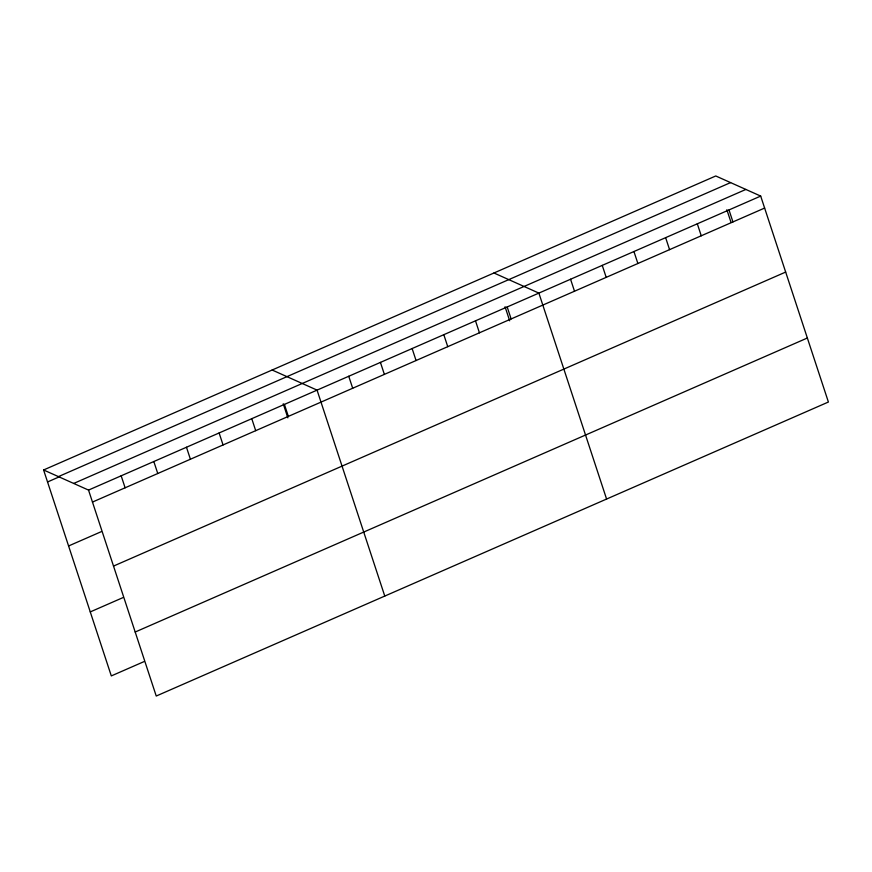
<?xml version="1.0" encoding="UTF-8"?>
<svg xmlns="http://www.w3.org/2000/svg" width="872" height="872" viewBox="0 0 872 872"><rect width="100%" height="100%" fill="white"/><g stroke="black" fill="none" stroke-linecap="round" stroke-linejoin="round"><path stroke-width="1.31" d="M43.6 469.975L715.759 175.97L760.689 196.08L828.4 402.025L156.241 696.03L88.53 490.086L43.6 469.975L111.311 675.92L143.956 661.641M58.424 476.613L730.594 182.597M47.546 481.965L59.634 476.679M73.695 483.448L745.865 189.442M88.53 490.086L760.689 196.08M92.465 502.076L764.635 208.059M68.583 545.97L101.228 531.691M113.513 566.081L785.672 272.064M90.263 611.915L122.919 597.636M135.193 632.026L807.352 338.009M493.955 272.99L538.874 293.101L606.585 499.046M272.14 370.011L317.059 390.122L384.77 596.067M729.003 209.934L732.938 221.924M726.856 209.716L731.074 222.513M697.317 223.799L701.252 235.789M665.63 237.653L669.565 249.643M633.933 251.518L637.879 263.507M602.247 265.382L606.193 277.361M570.561 279.236L574.506 291.226M507.188 306.955L511.134 318.945M505.052 306.737L509.673 320.82M475.502 320.82L479.437 332.81M443.815 334.685L447.75 346.675M412.129 348.538L416.064 360.528M380.432 362.403L384.378 374.393M348.745 376.268L352.691 388.247M284.414 404.401L288.349 416.391M283.237 403.769L287.858 417.852M251.768 418.691L255.703 430.67M219.112 432.97L223.058 444.96M186.466 447.249L190.412 459.239M153.821 461.528L157.767 473.518M121.175 475.807L125.11 487.797"/></g></svg>
